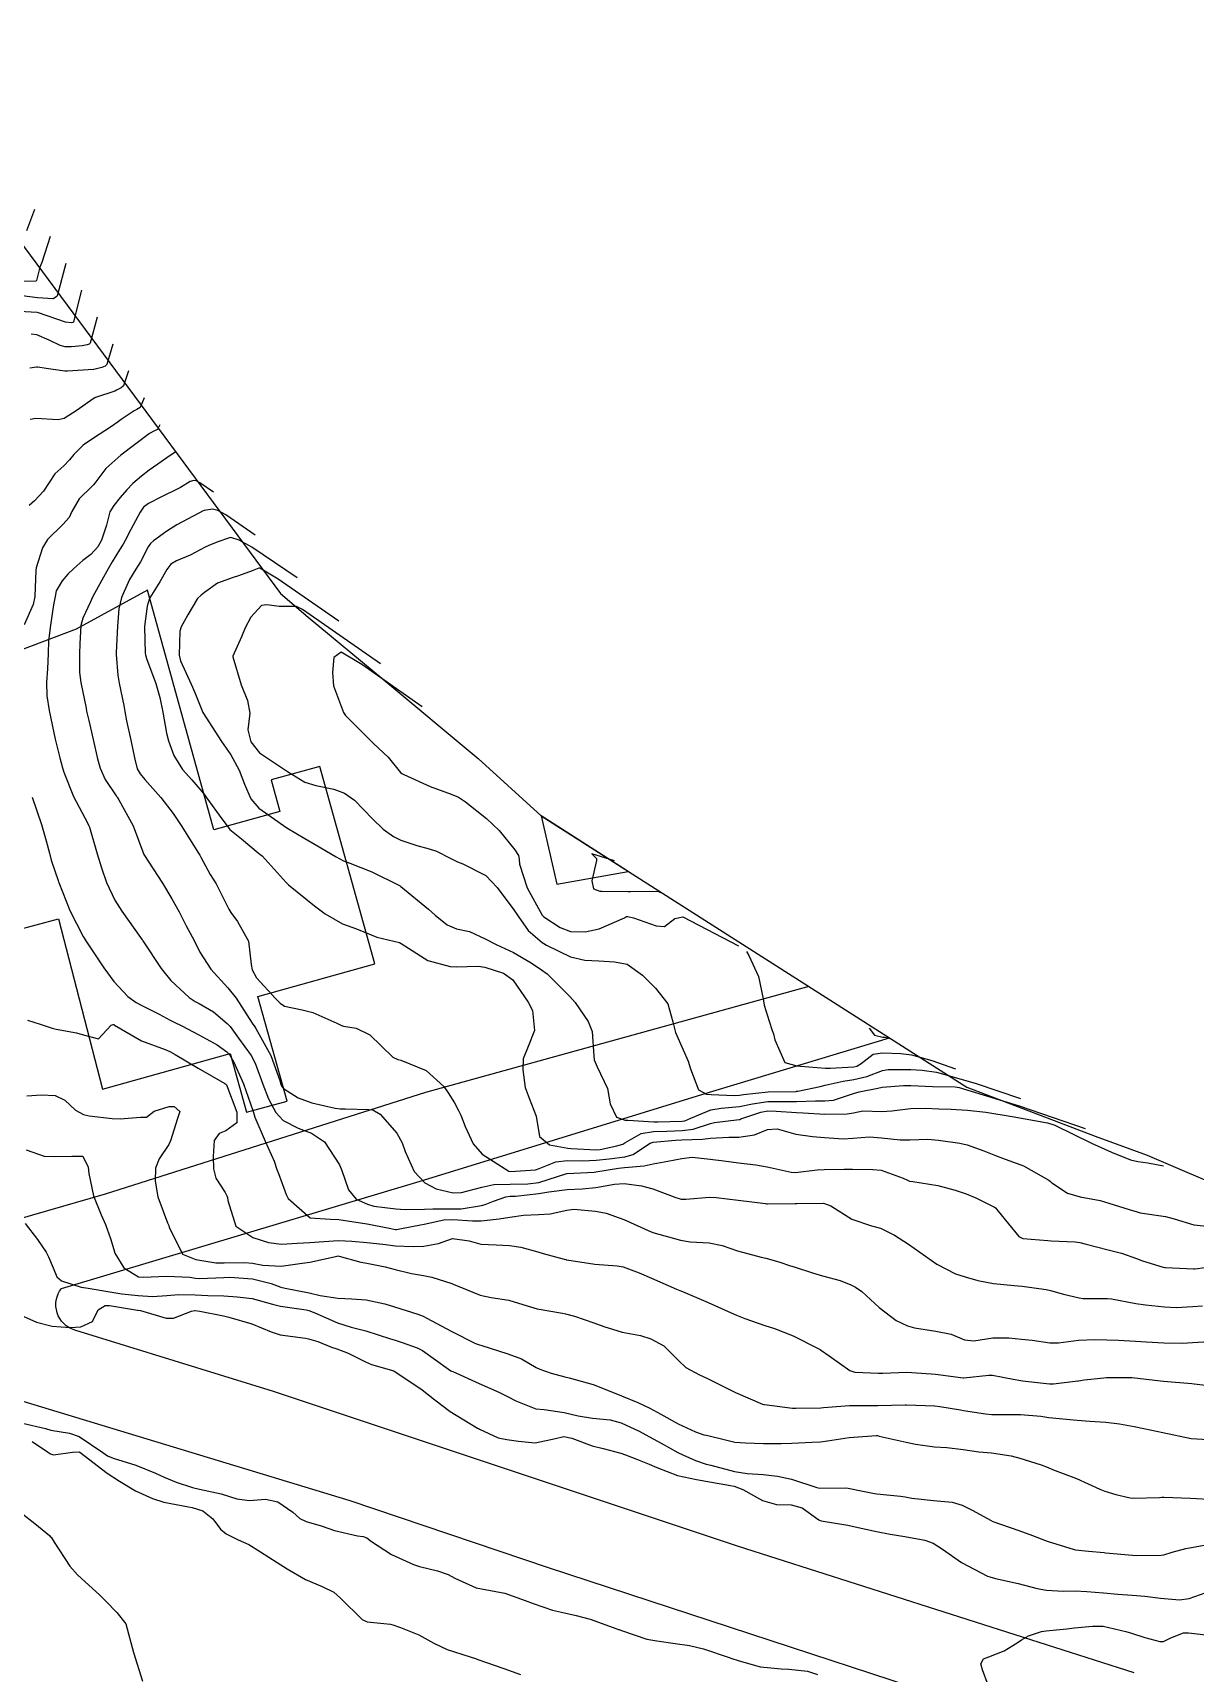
# Model space of a CAD drawing. Header units: metres. Extents: x 318500 to 325275, y 7408834 to 7428799.
# Drawn here: x 323422.7 to 323504.3, y 7421109.9 to 7421225 of the extents above; entities that cross this region are included whole.
import ezdxf

# ---------------------------------------------------------------- set-up
doc = ezdxf.new("R2010")
doc.units = ezdxf.units.M
doc.header["$MEASUREMENT"] = 0
for name, color, linetype in [('Area', 45, 'Continuous'), ('Curvas de Nivel 1m', 11, 'Continuous'), ('Curvas de Nivel 5m', 15, 'Continuous'), ('Edificações', 30, 'Continuous'), ('Vias Primárias', 230, 'Continuous')]:
    doc.layers.add(name, color=color, linetype=linetype)

msp = doc.modelspace()

# ---------------------------------------------------------------- linework, layer by layer
at = {"layer": 'Area'}
msp.add_lwpolyline([(323415.42, 7421225.57), (323420.38, 7421212.26), (323440.1, 7421185.63), (323442.04, 7421183.98), (323447.34, 7421179.59), (323453.96, 7421174.06), (323458.37, 7421170.03), (323488.24, 7421151.01), (323497.25, 7421147.57), (323500.9, 7421146.22), (323513.41, 7421140.87)], dxfattribs=at)
at = {"layer": 'Curvas de Nivel 1m', "flags": 128}
for points, elevation in [([(323422.84, 7421212.58), (323422.28, 7421211.09)], 783), ([(323423.94, 7421210.69), (323423.35, 7421208.86), (323423.2, 7421208.53), (323422.97, 7421207.6), (323422.92, 7421207.57), (323421.05, 7421207.53)], 782), ([(323425.03, 7421208.81), (323424.45, 7421206.6), (323424.4, 7421206.48), (323424.13, 7421206.33), (323423.03, 7421206.4), (323421.97, 7421206.52)], 781), ([(323427.23, 7421205.03), (323426.73, 7421203.21), (323426.67, 7421203.14), (323426.53, 7421203.08), (323426.18, 7421203.01), (323425.43, 7421202.96), (323424.99, 7421202.96), (323424.62, 7421203.05), (323423.87, 7421203.43), (323423, 7421203.8), (323422.59, 7421203.85)], 779), ([(323428.33, 7421203.14), (323427.9, 7421201.72), (323427.79, 7421201.6), (323427.55, 7421201.51), (323427, 7421201.36), (323426.97, 7421201.35), (323425.14, 7421201.24), (323424.97, 7421201.24), (323423.66, 7421201.43), (323423.06, 7421201.53), (323422.97, 7421201.53), (323422.51, 7421201.45)], 778), ([(323429.43, 7421201.26), (323429.07, 7421200.22), (323428.91, 7421200.07), (323428.59, 7421199.91), (323428.47, 7421199.85), (323427.12, 7421199.39), (323427, 7421199.33), (323426.94, 7421199.3), (323425.82, 7421198.5), (323424.92, 7421197.93), (323424.5, 7421197.83), (323422.92, 7421197.91), (323422.52, 7421197.84)], 777), ([(323430.53, 7421199.37), (323430.24, 7421198.7), (323430.02, 7421198.55), (323429.82, 7421198.46), (323428.92, 7421197.84), (323428.63, 7421197.65), (323428.23, 7421197.37), (323426.9, 7421196.5), (323426.24, 7421196.05), (323425.6, 7421195.4), (323425.28, 7421195.01), (323424.88, 7421194.61), (323424.26, 7421194.03), (323423.85, 7421193.43), (323423.46, 7421192.82), (323422.84, 7421192.14), (323422.46, 7421191.82)], 776), ([(323432.73, 7421195.59), (323432.7, 7421195.55), (323432.67, 7421195.53), (323432.36, 7421195.32), (323431.49, 7421194.71), (323430.87, 7421194.29), (323430.33, 7421193.88), (323429.74, 7421193.35), (323429.3, 7421192.91), (323428.85, 7421192.37), (323428.39, 7421191.82), (323428.11, 7421191.37), (323427.89, 7421190.44), (323427.53, 7421189.38), (323427.27, 7421188.91), (323426.79, 7421188.37), (323426.23, 7421187.95), (323425.58, 7421187.4), (323425.18, 7421187), (323424.77, 7421186.54), (323424.36, 7421185.82), (323424.27, 7421185.42), (323424.17, 7421184.85), (323423.95, 7421183.42), (323423.82, 7421182.31), (323423.78, 7421181.42), (323423.75, 7421180.35), (323423.68, 7421179.42), (323423.69, 7421178.45), (323423.86, 7421177.42), (323424.19, 7421175.86), (323424.28, 7421175.42), (323424.34, 7421175.14), (323424.6, 7421174.1), (323424.8, 7421173.41), (323424.9, 7421173.1), (323425.57, 7421171.4), (323426.54, 7421169.55), (323426.63, 7421169.39), (323426.68, 7421169.24), (323427.23, 7421167.38), (323427.52, 7421166.4), (323427.89, 7421165.37), (323428.47, 7421164.12), (323428.95, 7421163.35), (323430.27, 7421161.5), (323430.39, 7421161.33), (323430.41, 7421161.31), (323430.43, 7421161.27), (323431.71, 7421159.32), (323432.4, 7421158.49), (323433.69, 7421157.29), (323434.11, 7421157.02), (323434.38, 7421156.88), (323435.38, 7421156.28), (323436.36, 7421155.47), (323436.55, 7421155.25), (323437.15, 7421154.44), (323438.03, 7421153.23), (323438.32, 7421152.69), (323438.86, 7421151.22), (323439.25, 7421150.17), (323439.77, 7421149.21), (323440.27, 7421148.67), (323441.32, 7421148.13), (323442.26, 7421147.76), (323443.19, 7421147.16), (323444.23, 7421145.56), (323444.39, 7421145.15), (323444.87, 7421143.8), (323445.39, 7421143.13), (323446.19, 7421142.78), (323446.64, 7421142.66), (323448.19, 7421142.45), (323448.85, 7421142.42), (323450.19, 7421142.44), (323450.79, 7421142.46), (323452.19, 7421142.45), (323452.76, 7421142.46), (323454.2, 7421142.7), (323454.44, 7421142.76), (323455.03, 7421143), (323455.89, 7421143.31), (323456.2, 7421143.34), (323456.57, 7421143.35), (323458.21, 7421143.53), (323458.91, 7421143.65), (323460.21, 7421143.82), (323461.26, 7421143.87), (323462.21, 7421143.97), (323463.53, 7421144.2), (323464.21, 7421144.23), (323465.43, 7421144.08), (323466.21, 7421143.87), (323467.76, 7421143.28), (323468.2, 7421143.15), (323468.53, 7421143.15), (323470.2, 7421143.27), (323470.67, 7421143.26), (323472.2, 7421143.08), (323474.11, 7421142.84), (323474.2, 7421142.82), (323474.27, 7421142.82), (323476.2, 7421142.83), (323476.32, 7421142.84), (323478.2, 7421142.86), (323478.71, 7421142.68), (323480.19, 7421141.74), (323481.55, 7421141.28), (323482.18, 7421141.11), (323483.18, 7421140.62), (323484.16, 7421139.98), (323486.14, 7421138.59), (323487.46, 7421137.9), (323488.13, 7421137.68), (323489.02, 7421137.44), (323490.13, 7421137.21), (323491.56, 7421137.08), (323492.13, 7421137.03), (323493.82, 7421136.79), (323494.12, 7421136.72), (323495.04, 7421136.47), (323496.12, 7421136.21), (323496.38, 7421136.18), (323498.12, 7421136.18), (323498.39, 7421136.15), (323500.11, 7421135.82), (323500.78, 7421135.72), (323502.11, 7421135.58), (323502.93, 7421135.54), (323504.11, 7421135.6), (323504.79, 7421135.66)], 774), ([(323435.38, 7421192.75), (323434.44, 7421193.4), (323434.18, 7421193.55), (323434.01, 7421193.58), (323433.76, 7421193.51), (323433.07, 7421193.09), (323432.85, 7421192.97), (323431.75, 7421192.42), (323430.84, 7421191.96), (323430.49, 7421191.69), (323430.24, 7421191.34), (323429.6, 7421190.13), (323429.2, 7421189.35), (323429.05, 7421189.11), (323428.8, 7421188.7), (323428.29, 7421187.87), (323427.99, 7421187.37), (323427.56, 7421186.58), (323426.91, 7421185.39), (323426.75, 7421185.05), (323426.22, 7421183.91), (323426.09, 7421183.4), (323426.01, 7421182.1), (323425.98, 7421181.4), (323425.98, 7421180.1), (323426.07, 7421179.4), (323426.45, 7421177.6), (323426.49, 7421177.39), (323426.64, 7421176.72), (323426.94, 7421175.39), (323427.26, 7421174.04), (323427.44, 7421173.38), (323427.8, 7421172.59), (323428.57, 7421171.44), (323428.6, 7421171.39), (323428.63, 7421171.36), (323428.75, 7421171.17), (323429.75, 7421169.34), (323430.51, 7421167.33), (323431.8, 7421165.32), (323432.47, 7421164.21), (323432.98, 7421163.3), (323433.48, 7421162.33), (323434.03, 7421161.29), (323434.43, 7421160.48), (323435.21, 7421159.27), (323436.39, 7421157.96), (323436.97, 7421157.24), (323438.11, 7421155.48), (323438.28, 7421155.23), (323438.36, 7421155.11), (323439.42, 7421153.21), (323440.04, 7421151.46), (323440.12, 7421151.2), (323440.17, 7421151.08), (323440.3, 7421150.91), (323441.34, 7421150.24), (323442.29, 7421149.89), (323443.92, 7421149.52), (323444.28, 7421149.48), (323444.62, 7421149.48), (323446.28, 7421149.44), (323446.57, 7421149.4), (323447.08, 7421149.11), (323448.26, 7421147.76), (323448.62, 7421147.09), (323448.83, 7421146.49), (323449.47, 7421145.08), (323450.21, 7421144.28), (323451.01, 7421143.86), (323452.21, 7421143.58), (323452.78, 7421143.6), (323454.21, 7421143.99), (323455.05, 7421144.17), (323456.21, 7421144.2), (323457.45, 7421144.21), (323458.21, 7421144.32), (323460.19, 7421144.93), (323460.21, 7421144.94), (323462.09, 7421145.04), (323462.22, 7421145.06), (323463.8, 7421145.31), (323464.23, 7421145.36), (323465.6, 7421145.49), (323466.23, 7421145.62), (323467.28, 7421145.8), (323468.24, 7421146), (323468.98, 7421146.08), (323470.24, 7421145.95), (323471.2, 7421145.83), (323472.23, 7421145.69), (323473.44, 7421145.55), (323474.23, 7421145.41), (323475.92, 7421145.03), (323476.22, 7421145.01), (323477.74, 7421145.19), (323478.23, 7421145.23), (323479.65, 7421145.25), (323480.23, 7421145.25), (323481.65, 7421145.23), (323482.23, 7421145.17), (323483.79, 7421144.62), (323484.08, 7421144.47), (323484.22, 7421144.41), (323484.46, 7421144.37), (323486.22, 7421144.11), (323487.42, 7421143.78), (323488.21, 7421143.51), (323488.88, 7421143.23), (323490.2, 7421142.57), (323490.25, 7421142.53), (323490.44, 7421142.29), (323491.89, 7421140.51), (323492.17, 7421140.39), (323493.92, 7421140.24), (323494.17, 7421140.22), (323495.85, 7421140.14), (323496.17, 7421140.09), (323496.63, 7421139.98), (323498.16, 7421139.58), (323499.09, 7421139.35), (323500.16, 7421138.98), (323500.58, 7421138.82), (323502.03, 7421138.37), (323502.15, 7421138.34), (323502.18, 7421138.34), (323504.15, 7421138.25), (323504.25, 7421138.25), (323504.98, 7421138.34)], 773), ([(323438.31, 7421189.74), (323436.26, 7421191.15), (323435.69, 7421191.47), (323435.32, 7421191.55), (323434.74, 7421191.47), (323434.67, 7421191.45), (323434.35, 7421191.29), (323432.82, 7421190.45), (323432.12, 7421190.01), (323431.18, 7421189.33), (323430.98, 7421189.16), (323430.8, 7421188.91), (323430.26, 7421187.87), (323429.94, 7421187.34), (323429.5, 7421186.62), (323428.93, 7421185.36), (323428.74, 7421184.56), (323428.65, 7421183.36), (323428.56, 7421181.5), (323428.56, 7421181.36), (323428.68, 7421179.91), (323428.76, 7421179.36), (323429.09, 7421177.78), (323429.17, 7421177.35), (323429.29, 7421176.7), (323429.59, 7421175.35), (323429.84, 7421174.11), (323430.04, 7421173.34), (323430.24, 7421172.98), (323430.58, 7421172.58), (323431.69, 7421171.32), (323432.55, 7421170.2), (323433.17, 7421169.3), (323434.3, 7421167.49), (323434.43, 7421167.28), (323434.46, 7421167.23), (323434.51, 7421167.13), (323435.16, 7421165.93), (323435.57, 7421165.26), (323436.46, 7421163.49), (323436.6, 7421163.25), (323437.07, 7421162.62), (323437.84, 7421161.24), (323438.04, 7421159.61), (323438.11, 7421159.23), (323438.4, 7421158.66), (323439.74, 7421157.21), (323440.07, 7421156.9), (323440.37, 7421156.68), (323441.62, 7421156.43), (323442.37, 7421156.24), (323444.04, 7421155.48), (323444.36, 7421155.33), (323444.5, 7421155.29), (323445.41, 7421155.13), (323446.35, 7421154.67), (323447.97, 7421153.1), (323448.33, 7421152.95), (323448.53, 7421152.89), (323450.32, 7421152.17), (323451.54, 7421151.05), (323451.86, 7421150.61), (323452.29, 7421149.89), (323452.59, 7421149.35), (323452.75, 7421149.03), (323453.04, 7421148.25), (323453.62, 7421147.02), (323454.24, 7421146.3), (323456.12, 7421145.1), (323456.22, 7421145.08), (323457.98, 7421145.2), (323458.23, 7421145.29), (323459.4, 7421145.77), (323460.23, 7421145.86), (323461.31, 7421145.84), (323462.23, 7421145.87), (323463.16, 7421145.98), (323464.24, 7421146.12), (323464.84, 7421146.27), (323465.71, 7421146.86), (323466.03, 7421147.08), (323466.25, 7421147.13), (323467.8, 7421147.29), (323468.26, 7421147.31), (323469.71, 7421147.36), (323470.26, 7421147.41), (323471.55, 7421147.49), (323472.26, 7421147.49), (323473.36, 7421147.66), (323474.27, 7421148.04), (323474.94, 7421148.07), (323476.26, 7421147.69), (323477.42, 7421147.54), (323478.26, 7421147.46), (323479.56, 7421147.38), (323480.26, 7421147.41), (323481.41, 7421147.51), (323482.26, 7421147.45), (323483.57, 7421147.31), (323484.26, 7421147.3), (323485.52, 7421147.34), (323486.26, 7421147.29), (323487.76, 7421147.07), (323488.26, 7421146.95), (323489.43, 7421146.54), (323490.25, 7421146.21), (323490.74, 7421146.02), (323492.23, 7421145.48), (323494.01, 7421144.48), (323494.12, 7421144.39), (323494.22, 7421144.29), (323495.3, 7421143.56), (323496.21, 7421143.3), (323497.6, 7421143.04), (323498.21, 7421142.87), (323499.64, 7421142.41), (323500.2, 7421142.24), (323500.41, 7421142.19), (323502.19, 7421141.93), (323502.8, 7421141.76), (323504.18, 7421141.34), (323505.3, 7421141.22)], 772), ([(323441.25, 7421186.73), (323438.09, 7421188.9), (323437.2, 7421189.39), (323436.61, 7421189.56), (323436.52, 7421189.55), (323435.7, 7421189.27), (323435.06, 7421189.02), (323434.8, 7421188.89), (323433.75, 7421188.34), (323432.79, 7421187.94), (323432.4, 7421187.7), (323432.11, 7421187.32), (323431.63, 7421186.45), (323430.92, 7421185.33), (323430.87, 7421185.21), (323430.74, 7421184.76), (323430.55, 7421183.33), (323430.6, 7421181.44), (323430.61, 7421181.33), (323430.7, 7421181.08), (323431.35, 7421179.32), (323431.63, 7421178.35), (323431.83, 7421177.32), (323432.09, 7421175.85), (323432.23, 7421175.31), (323432.6, 7421174.27), (323433.21, 7421173.3), (323433.86, 7421172.57), (323434.57, 7421171.75), (323434.78, 7421171.48), (323434.92, 7421171.27), (323435.98, 7421169.83), (323436.41, 7421169.25), (323436.46, 7421169.18), (323436.54, 7421169.09), (323437.35, 7421168.42), (323438.52, 7421167.45), (323438.65, 7421167.35), (323438.8, 7421167.23), (323440.49, 7421165.36), (323440.66, 7421165.2), (323442.47, 7421163.72), (323443.22, 7421163.16), (323444.45, 7421162.45), (323445.43, 7421162.12), (323446.45, 7421161.7), (323446.86, 7421161.53), (323448.44, 7421161.16), (323448.55, 7421161.09), (323450.42, 7421159.88), (323452, 7421159.46), (323452.42, 7421159.45), (323453.96, 7421159.48), (323454.42, 7421159.42), (323455.73, 7421159), (323456.4, 7421158.54), (323457.47, 7421156.97), (323457.77, 7421156.37), (323457.92, 7421154.97), (323457.46, 7421153.86), (323457.12, 7421152.98), (323457.09, 7421152.21), (323457.26, 7421150.98), (323457.55, 7421150.23), (323458.03, 7421148.96), (323458.26, 7421147.53), (323458.96, 7421146.95), (323460.25, 7421146.71), (323460.49, 7421146.69), (323462.25, 7421146.61), (323462.52, 7421146.63), (323463.7, 7421146.89), (323464.12, 7421147.01), (323464.25, 7421147.1), (323465.39, 7421147.74), (323466.27, 7421147.88), (323467.19, 7421147.92), (323468.27, 7421147.96), (323469.04, 7421148.05), (323470.27, 7421148.46), (323470.54, 7421148.53), (323472.28, 7421148.73), (323472.31, 7421148.74), (323472.38, 7421148.77), (323473.8, 7421149.24), (323474.29, 7421149.33), (323474.86, 7421149.32), (323476.29, 7421149.23), (323476.77, 7421149.2), (323478.28, 7421149.11), (323479.84, 7421149.12), (323480.29, 7421149.2), (323480.96, 7421149.33), (323482.29, 7421149.3), (323482.99, 7421149.34), (323484.29, 7421149.5), (323485.37, 7421149.52), (323486.29, 7421149.48), (323487.16, 7421149.45), (323488.29, 7421149.38), (323489.59, 7421149.24), (323491.42, 7421148.95), (323493.91, 7421148.49), (323494.28, 7421148.39), (323494.43, 7421148.33), (323496.99, 7421147.08), (323498.4, 7421146.43), (323499.74, 7421145.9), (323500.24, 7421145.78), (323500.95, 7421145.68), (323502.05, 7421145.47)], 771), ([(323447.11, 7421180.7), (323441.64, 7421184.51), (323441.22, 7421184.72), (323440, 7421184.72), (323439.13, 7421184.84), (323438.75, 7421184.8), (323438, 7421183.97), (323437.62, 7421183.24), (323437.36, 7421182.6), (323436.75, 7421181.25), (323436.75, 7421181.2), (323437.33, 7421179.24), (323437.77, 7421178.13), (323437.93, 7421177.24), (323437.79, 7421176.08), (323438, 7421175.24), (323438.61, 7421174.45), (323440.52, 7421173.2), (323440.56, 7421173.17), (323440.59, 7421173.14), (323441.81, 7421172.41), (323442.58, 7421172.17), (323443.83, 7421171.9), (323444.58, 7421171.63), (323445.28, 7421171.14), (323446.55, 7421169.84), (323447.29, 7421169.11), (323448.02, 7421168.58), (323448.53, 7421168.34), (323449.65, 7421167.96), (323450.53, 7421167.72), (323451.03, 7421167.56), (323452.04, 7421167.05), (323452.52, 7421166.81), (323452.88, 7421166.67), (323454.5, 7421165.85), (323455.29, 7421165), (323456.47, 7421163.45), (323456.77, 7421162.99), (323457.47, 7421161.99), (323458.44, 7421161.15), (323458.56, 7421161.07), (323458.76, 7421160.96), (323460.43, 7421160.14), (323461.45, 7421159.9), (323462.42, 7421159.86), (323463.53, 7421159.79), (323464.42, 7421159.63), (323465.49, 7421158.86), (323466.4, 7421157.94), (323467.26, 7421156.84), (323467.63, 7421155.58), (323467.8, 7421154.84), (323468.34, 7421153.62), (323468.69, 7421152.82), (323468.85, 7421152.29), (323469.41, 7421150.81), (323469.99, 7421150.5), (323470.3, 7421150.49), (323471.93, 7421150.41), (323472.3, 7421150.43), (323472.58, 7421150.48), (323474.3, 7421150.66), (323476.28, 7421150.7), (323476.3, 7421150.71), (323476.4, 7421150.72), (323477.95, 7421151.05), (323478.31, 7421151.13), (323479.56, 7421151.42), (323480.31, 7421151.54), (323481.22, 7421151.75), (323482.32, 7421152.16), (323482.72, 7421152.24), (323484.32, 7421152.23), (323484.72, 7421152.21), (323485.12, 7421152.2), (323486.11, 7421152.06), (323488.84, 7421151.29), (323492.01, 7421150.2)], 769), ([(323450.04, 7421177.69), (323445.79, 7421180.66), (323444.34, 7421181.52), (323443.84, 7421181.16), (323443.74, 7421180.1), (323443.81, 7421179.16), (323444.52, 7421177.28), (323444.6, 7421177.15), (323444.65, 7421177.09), (323446.62, 7421175.12), (323447.65, 7421174.15), (323448.52, 7421173.09), (323448.6, 7421173.02), (323448.75, 7421172.94), (323450.59, 7421172.09), (323452.07, 7421171.56), (323452.57, 7421171.34), (323453.06, 7421171.03), (323454.55, 7421169.85), (323455.43, 7421169), (323456.53, 7421167.66), (323456.79, 7421167.25), (323456.83, 7421166.99), (323456.86, 7421166.64), (323457.4, 7421164.98), (323458.46, 7421163.07), (323458.57, 7421162.96), (323459.72, 7421162.21), (323460.45, 7421161.92), (323461.47, 7421161.9), (323462.45, 7421162.11), (323464.22, 7421162.88), (323464.37, 7421162.97), (323464.46, 7421162.98), (323464.87, 7421162.87), (323466.06, 7421162.46), (323466.45, 7421162.33), (323467.03, 7421162.27), (323467.77, 7421162.84), (323468.33, 7421162.96), (323472.22, 7421160.92)], 768), ([(323463.52, 7421166.89), (323461.93, 7421167.37), (323462.16, 7421167.15), (323462.27, 7421167.04), (323462.27, 7421166.91), (323461.93, 7421165.48), (323462.05, 7421164.91), (323462.49, 7421164.76), (323462.64, 7421164.76), (323464.49, 7421164.73), (323464.65, 7421164.72), (323466.49, 7421164.75), (323466.61, 7421164.73), (323466.76, 7421164.66)], 767), ([(323472.79, 7421160.53), (323472.96, 7421160.23), (323473.63, 7421158.76), (323473.95, 7421157.19), (323474.02, 7421156.75), (323474.37, 7421155.62), (323474.6, 7421154.98), (323474.69, 7421154.75), (323474.78, 7421154.32), (323475.47, 7421152.73), (323476.33, 7421152.5), (323476.58, 7421152.47), (323478.32, 7421152.33), (323478.67, 7421152.34), (323480.33, 7421152.43), (323480.52, 7421152.47), (323480.83, 7421152.66), (323481.67, 7421153.32), (323482.34, 7421153.41), (323483.61, 7421153.36), (323484.37, 7421153.26), (323485.79, 7421152.87), (323487.46, 7421152.29)], 768), ([(323422.35, 7421155.71), (323423.22, 7421155.43), (323424.07, 7421155.14), (323424.35, 7421155.07), (323425.78, 7421154.82), (323426.35, 7421154.65), (323427.32, 7421154.39), (323428.21, 7421155.36), (323428.36, 7421155.4), (323428.39, 7421155.39), (323428.45, 7421155.36), (323430.34, 7421154.26), (323432, 7421153.65), (323432.33, 7421153.51), (323432.69, 7421153.3), (323434.32, 7421152.33), (323436.19, 7421151.25), (323436.26, 7421151.21), (323436.3, 7421151.16), (323437.02, 7421149.24), (323437.02, 7421148.49), (323436.26, 7421147.93), (323435.78, 7421147.74), (323435.43, 7421147.26), (323435.36, 7421146.13), (323435.38, 7421145.26), (323435.56, 7421144.61), (323436.2, 7421143.61), (323436.33, 7421143.38), (323436.38, 7421143.25), (323436.4, 7421143.04), (323436.96, 7421141.24), (323438.16, 7421140.46), (323439.26, 7421140.1), (323440.15, 7421139.98), (323441.27, 7421140.06), (323442.15, 7421140.11), (323443.14, 7421140.17), (323444.16, 7421140.23), (323445.1, 7421140.2), (323446.15, 7421140.1), (323447.28, 7421139.98), (323448.15, 7421139.87), (323449.41, 7421139.82), (323450.15, 7421139.85), (323451.17, 7421140.04), (323452.16, 7421140.37), (323453.34, 7421140.21), (323454.15, 7421139.99), (323455.22, 7421139.93), (323456.15, 7421139.89), (323456.95, 7421139.78), (323458.15, 7421139.45), (323458.53, 7421139.33), (323460, 7421138.93), (323460.11, 7421138.9), (323460.14, 7421138.89), (323460.19, 7421138.88), (323462.14, 7421138.58), (323463.72, 7421138.47), (323464.14, 7421138.4), (323465.25, 7421137.98), (323466.13, 7421137.59), (323467.87, 7421136.83), (323468.12, 7421136.73), (323468.29, 7421136.66), (323470.11, 7421135.88), (323471.71, 7421135.16), (323472.09, 7421134.99), (323472.67, 7421134.76), (323474.08, 7421134.28), (323474.76, 7421134.06), (323476.07, 7421133.55), (323477.78, 7421132.69), (323477.95, 7421132.58), (323478.06, 7421132.51), (323478.6, 7421132.14), (323480.04, 7421131.11), (323480.38, 7421131), (323482.04, 7421130.93), (323482.35, 7421130.94), (323484.04, 7421131.01), (323485.74, 7421130.89), (323486.04, 7421130.86), (323487.99, 7421130.61), (323488.04, 7421130.61), (323489.78, 7421130.79), (323490.04, 7421130.79), (323491.49, 7421130.52), (323492.04, 7421130.41), (323492.16, 7421130.39), (323494.04, 7421130.18), (323494.33, 7421130.18), (323496.04, 7421130.39), (323496.09, 7421130.4), (323496.47, 7421130.45), (323497.87, 7421130.61), (323498.04, 7421130.62), (323499.82, 7421130.63), (323500.04, 7421130.61), (323502.04, 7421130.37), (323504.04, 7421130.2), (323504.2, 7421130.19), (323506.03, 7421129.96)], 776), ([(323481.39, 7421155.14), (323481.77, 7421154.65), (323482.36, 7421154.51), (323482.49, 7421154.5), (323482.58, 7421154.49), (323482.73, 7421154.45), (323482.91, 7421154.39)], 767), ([(323422.29, 7421150.4), (323423.33, 7421150.47), (323424.29, 7421150.42), (323424.97, 7421150.08), (323425.7, 7421149.39), (323426.28, 7421149.08), (323426.66, 7421148.99), (323428.27, 7421148.79), (323428.85, 7421148.77), (323430.27, 7421148.9), (323430.7, 7421148.9), (323431.23, 7421149.32), (323432.28, 7421149.65), (323432.62, 7421149.64), (323433.02, 7421149.29), (323432.83, 7421148.74), (323432.39, 7421147.3), (323432.36, 7421147.19), (323432.25, 7421146.97), (323431.57, 7421145.96), (323431.33, 7421145.31), (323431.3, 7421144.4), (323431.48, 7421143.31), (323432.17, 7421141.48), (323432.25, 7421141.3), (323432.29, 7421141.18), (323433.22, 7421139.29), (323434.14, 7421138.9), (323435.56, 7421138.68), (323436.13, 7421138.67), (323437.6, 7421138.7), (323438.13, 7421138.65), (323438.84, 7421138.51), (323440.13, 7421138.44), (323441.6, 7421138.64), (323442.14, 7421138.73), (323444.07, 7421139.15), (323444.13, 7421139.16), (323444.21, 7421139.15), (323445.72, 7421138.71), (323446.14, 7421138.64), (323447.43, 7421138.4), (323448.13, 7421138.21), (323449.28, 7421137.93), (323450.13, 7421137.78), (323450.72, 7421137.66), (323452.12, 7421137.21), (323452.25, 7421137.16), (323452.56, 7421137.03), (323454.11, 7421136.41), (323454.88, 7421136.23), (323456.11, 7421136.06), (323457.41, 7421135.66), (323458.1, 7421135.45), (323459.88, 7421135.14), (323460.09, 7421135.1), (323460.73, 7421134.92), (323462.08, 7421134.47), (323462.78, 7421134.2), (323464.07, 7421133.8), (323465.36, 7421133.57), (323466.07, 7421133.35), (323466.99, 7421132.84), (323468.05, 7421131.8), (323468.54, 7421131.32), (323469.48, 7421130.81), (323470.04, 7421130.55), (323470.52, 7421130.31), (323472.02, 7421129.57), (323473.9, 7421128.75), (323474.01, 7421128.72), (323474.04, 7421128.72), (323476.01, 7421128.48), (323476.26, 7421128.47), (323478.01, 7421128.5), (323478.18, 7421128.51), (323480.01, 7421128.67), (323481.99, 7421128.66), (323482.01, 7421128.66), (323483.93, 7421128.7), (323484.01, 7421128.7), (323485.97, 7421128.63), (323486.01, 7421128.63), (323486.36, 7421128.58), (323487.8, 7421128.36), (323488.01, 7421128.32), (323489.55, 7421128.08), (323490.01, 7421128.04), (323490.49, 7421128.04), (323492.01, 7421128.04), (323493.43, 7421127.91), (323494, 7421127.83), (323495.23, 7421127.69), (323496, 7421127.63), (323496.88, 7421127.56), (323498, 7421127.49), (323498.97, 7421127.38), (323500, 7421127.19), (323500.66, 7421127.05), (323501.99, 7421126.76), (323503.99, 7421126.35), (323505.99, 7421126.23)], 777), ([(323422.24, 7421146.59), (323423.5, 7421146.16), (323424.23, 7421146.14), (323425.46, 7421146.16), (323426.23, 7421146.16), (323426.59, 7421145.38), (323426.64, 7421144.95), (323426.96, 7421143.37), (323427.51, 7421142.04), (323427.81, 7421141.36), (323428.16, 7421140.38), (323428.39, 7421139.6), (323428.47, 7421139.36), (323429.1, 7421138.31), (323430.12, 7421137.7), (323430.46, 7421137.66), (323432.12, 7421137.73), (323433.74, 7421137.67), (323434.12, 7421137.59), (323434.41, 7421137.57), (323436.12, 7421137.64), (323436.54, 7421137.66), (323438.12, 7421137.54), (323439.44, 7421137.21), (323440.12, 7421136.97), (323440.41, 7421136.9), (323442.11, 7421136.57), (323442.88, 7421136.39), (323444.11, 7421136.19), (323445.1, 7421136.14), (323446.1, 7421136.08), (323447.4, 7421135.8), (323448.1, 7421135.58), (323449.73, 7421135.07), (323450.09, 7421134.94), (323450.35, 7421134.8), (323452.07, 7421133.87), (323453.78, 7421133.01), (323453.98, 7421132.93), (323454.06, 7421132.91), (323454.21, 7421132.86), (323456.05, 7421132.29), (323457, 7421131.93), (323458.04, 7421131.32), (323458.28, 7421131.2), (323459.09, 7421130.94), (323460.04, 7421130.68), (323460.35, 7421130.61), (323462.03, 7421130.13), (323463.27, 7421129.65), (323464.02, 7421129.33), (323465.16, 7421128.86), (323466, 7421128.48), (323466.78, 7421128.06), (323467.99, 7421127.37), (323469.22, 7421126.81), (323469.79, 7421126.61), (323469.98, 7421126.57), (323471.41, 7421126.22), (323471.97, 7421126.08), (323472.71, 7421126.03), (323473.97, 7421125.99), (323475.23, 7421125.99), (323475.97, 7421126.02), (323477.37, 7421126.09), (323477.97, 7421126.12), (323478.48, 7421126.18), (323479.98, 7421126.42), (323481.9, 7421126.55), (323481.99, 7421126.55), (323482.1, 7421126.52), (323483.98, 7421126.09), (323484.64, 7421125.94), (323485.98, 7421125.76), (323486.84, 7421125.71), (323487.98, 7421125.57), (323489.1, 7421125.42), (323489.97, 7421125.35), (323491.37, 7421125.12), (323491.97, 7421124.96), (323493.47, 7421124.49), (323493.96, 7421124.3), (323494.25, 7421124.18), (323495.95, 7421123.54), (323497.58, 7421122.79), (323497.93, 7421122.65), (323498.71, 7421122.42), (323499.7, 7421122.17), (323499.93, 7421122.15), (323501.76, 7421122.21), (323501.93, 7421122.22), (323502.08, 7421122.22), (323503.93, 7421122.15), (323505.66, 7421122.06)], 778), ([(323422.17, 7421141.44), (323423.04, 7421140.31), (323423.65, 7421139.42), (323423.82, 7421139.1), (323424.13, 7421138.33), (323424.39, 7421137.68), (323424.73, 7421137.4), (323426.11, 7421136.96), (323426.6, 7421136.89), (323428.11, 7421136.63), (323428.96, 7421136.49), (323430.11, 7421136.38), (323431.1, 7421136.32), (323432.11, 7421136.39), (323432.95, 7421136.45), (323434.11, 7421136.42), (323434.99, 7421136.39), (323436.11, 7421136.36), (323437.05, 7421136.29), (323438.1, 7421136.16), (323439.54, 7421135.76), (323440.1, 7421135.62), (323441.89, 7421135.38), (323442.09, 7421135.33), (323442.5, 7421135.16), (323444.08, 7421134.46), (323445.05, 7421134.16), (323446.07, 7421133.91), (323447.82, 7421133.34), (323448.06, 7421133.26), (323448.62, 7421133.08), (323449.69, 7421132.7), (323450.05, 7421132.51), (323451.87, 7421131.22), (323452.04, 7421131.1), (323452.08, 7421131.08), (323452.19, 7421131.04), (323454.03, 7421130.2), (323455.42, 7421129.59), (323456.01, 7421129.3), (323456.61, 7421128.98), (323458, 7421128.43), (323458.59, 7421128.37), (323460, 7421128.17), (323460.98, 7421127.94), (323461.99, 7421127.78), (323463.22, 7421127.66), (323463.99, 7421127.45), (323465.26, 7421126.86), (323465.73, 7421126.6), (323465.98, 7421126.47), (323466.79, 7421126.02), (323467.97, 7421125.37), (323468.33, 7421125.19), (323469.2, 7421124.81), (323469.96, 7421124.55), (323470.28, 7421124.47), (323471.95, 7421124.03), (323472.83, 7421123.88), (323473.95, 7421123.83), (323474.96, 7421123.71), (323475.94, 7421123.49), (323477.72, 7421122.91), (323477.93, 7421122.86), (323479.72, 7421122.88), (323479.93, 7421122.87), (323480.96, 7421122.65), (323481.77, 7421122.49), (323481.93, 7421122.46), (323483.6, 7421122.29), (323483.93, 7421122.24), (323484.38, 7421122.15), (323485.92, 7421122), (323487.23, 7421121.87), (323487.92, 7421121.67), (323488.66, 7421121.29), (323489.91, 7421120.61), (323490.08, 7421120.53), (323491.9, 7421119.89), (323492.86, 7421119.53), (323493.89, 7421119.15), (323495.78, 7421118.56), (323495.88, 7421118.54), (323496.79, 7421118.44), (323497.88, 7421118.34), (323497.98, 7421118.33), (323499.88, 7421118.15), (323500.13, 7421118.14), (323501.88, 7421118.15), (323502.07, 7421118.17), (323502.66, 7421118.36), (323503.61, 7421118.62), (323503.88, 7421118.67), (323505.3, 7421118.92)], 779), ([(323421.98, 7421127.43), (323423.6, 7421127.04), (323423.98, 7421126.93), (323425.29, 7421126.71), (323425.97, 7421126.49), (323427.63, 7421125.36), (323427.96, 7421125.13), (323428.34, 7421124.97), (323429.95, 7421124.48), (323431.33, 7421123.92), (323431.94, 7421123.64), (323432.76, 7421123.29), (323433.92, 7421122.9), (323434.4, 7421122.79), (323435.92, 7421122.47), (323437.03, 7421122.12), (323437.91, 7421121.99), (323439.03, 7421122.09), (323439.91, 7421121.89), (323440.96, 7421121.18), (323441.45, 7421120.73), (323441.89, 7421120.51), (323442.94, 7421120.21), (323443.89, 7421119.89), (323445.49, 7421119.52), (323445.88, 7421119.46), (323446.14, 7421119.37), (323446.48, 7421119.11), (323447.87, 7421118.2), (323449.42, 7421117.51), (323449.85, 7421117.37), (323451.11, 7421117.05), (323451.85, 7421116.8), (323452.33, 7421116.55), (323453.83, 7421115.86), (323455.19, 7421115.62), (323455.83, 7421115.49), (323457.25, 7421114.97), (323457.82, 7421114.76), (323459.18, 7421114.31), (323459.81, 7421114.15), (323460.83, 7421113.93), (323461.81, 7421113.67), (323463.7, 7421112.98), (323463.8, 7421112.95), (323463.86, 7421112.94), (323464.01, 7421112.88), (323465.79, 7421112.27), (323466.49, 7421112.14), (323467.79, 7421111.97), (323468.78, 7421111.81), (323469.78, 7421111.58), (323471.58, 7421110.97), (323471.77, 7421110.9), (323472.21, 7421110.77), (323473.42, 7421110.41), (323473.77, 7421110.33), (323475.21, 7421110.17), (323475.76, 7421110.15), (323477.07, 7421110.01), (323477.76, 7421109.79)], 781), ([(323422.67, 7421126.14), (323423.75, 7421125.41), (323423.96, 7421125.26), (323424.16, 7421125.2), (323425.5, 7421125.39), (323425.96, 7421125.41), (323426.02, 7421125.38), (323427.94, 7421123.91), (323428.8, 7421123.35), (323429.92, 7421122.68), (323431.1, 7421122.13), (323431.91, 7421121.87), (323433.64, 7421121.55), (323433.9, 7421121.5), (323434.63, 7421121.27), (323435.34, 7421120.71), (323435.89, 7421119.98), (323436.29, 7421119.65), (323437.13, 7421119.23), (323437.88, 7421118.9), (323438.68, 7421118.4), (323439.86, 7421117.65), (323440.56, 7421117.19), (323441.84, 7421116.46), (323443.02, 7421115.97), (323443.83, 7421115.55), (323444.3, 7421115.14), (323445.81, 7421113.65), (323446.17, 7421113.48), (323447.8, 7421113.31), (323447.98, 7421113.27), (323448.51, 7421113.08), (323449.79, 7421112.56), (323450.85, 7421111.98), (323451.78, 7421111.53), (323453.4, 7421111.02), (323453.77, 7421110.9), (323453.93, 7421110.84), (323455.76, 7421110.2), (323456.94, 7421109.78)], 782), ([(323421.9, 7421121.13), (323422.86, 7421120.39), (323423.88, 7421119.54), (323423.94, 7421119.47), (323423.99, 7421119.41), (323424.21, 7421119.06), (323425.31, 7421117.39), (323425.84, 7421116.77), (323427.41, 7421115.36), (323427.82, 7421114.95), (323428.6, 7421114.14), (323429.23, 7421113.34), (323429.77, 7421111.33), (323430.41, 7421109.32)], 783), ([(323489.75, 7421109.03), (323489.34, 7421110.11), (323489.23, 7421110.54), (323489.42, 7421110.89), (323489.78, 7421111.02), (323490.86, 7421111.44), (323491.79, 7421112.01), (323492.09, 7421112.21), (323492.57, 7421112.5), (323493.49, 7421112.8), (323493.81, 7421112.84), (323495.27, 7421112.99), (323495.81, 7421113.05), (323497.07, 7421113.18), (323497.81, 7421113.17), (323499.4, 7421112.81), (323499.8, 7421112.68), (323500.73, 7421112.39), (323501.8, 7421112.1), (323502.05, 7421112.11), (323502.56, 7421112.36), (323503.46, 7421112.7), (323503.81, 7421112.71), (323505.62, 7421112.5)], 781)]:
    msp.add_lwpolyline(points, dxfattribs=dict(at, elevation=elevation))
at = {"layer": 'Curvas de Nivel 5m', "flags": 128}
for points, elevation in [([(323426.13, 7421206.92), (323425.57, 7421204.7), (323425.56, 7421204.67), (323425.51, 7421204.66), (323425.4, 7421204.63), (323425.01, 7421204.68), (323423.12, 7421205.34), (323423.02, 7421205.36), (323421.36, 7421205.46)], 780), ([(323431.63, 7421197.48), (323431.45, 7421197.16), (323431.21, 7421197.03), (323430.91, 7421196.88), (323428.89, 7421195.36), (323427.83, 7421194.42), (323427.06, 7421193.39), (323426.97, 7421193.27), (323426.86, 7421193.16), (323425.96, 7421192.28), (323425.45, 7421191.4), (323425.26, 7421190.97), (323424.82, 7421190.48), (323423.75, 7421189.43), (323423.39, 7421188.84), (323422.94, 7421187.44), (323422.93, 7421187.29), (323422.85, 7421185.44), (323422.74, 7421184.86), (323422.1, 7421183.45)], 775), ([(323444.18, 7421183.71), (323439.92, 7421186.64), (323438.65, 7421187.41), (323438.58, 7421187.43), (323438.11, 7421187.24), (323437.15, 7421186.87), (323436.77, 7421186.77), (323435.67, 7421186.36), (323434.76, 7421185.72), (323434.52, 7421185.52), (323434.27, 7421185.29), (323433.58, 7421184.14), (323433.12, 7421183.3), (323433.03, 7421183), (323432.98, 7421181.31), (323433.08, 7421180.92), (323433.82, 7421179.29), (323434.08, 7421178.7), (323434.65, 7421177.28), (323435.95, 7421175.26), (323436.61, 7421174.31), (323437.19, 7421173.24), (323437.57, 7421172.25), (323438, 7421171.24), (323438.56, 7421170.57), (323440.54, 7421169.2), (323441.81, 7421168.46), (323442.53, 7421168.03), (323444, 7421167.16), (323444.52, 7421166.87), (323444.95, 7421166.71), (323446.5, 7421166.1), (323448.43, 7421165.15), (323448.49, 7421165.12), (323448.54, 7421165.09), (323450.47, 7421163.49), (323450.94, 7421163.06), (323451.78, 7421162.38), (323452.45, 7421162.12), (323453.36, 7421161.93), (323454.44, 7421161.41), (323455.22, 7421161), (323456.43, 7421160.46), (323457.67, 7421159.72), (323458.41, 7421159.23), (323458.8, 7421158.95), (323460.39, 7421157.37), (323460.77, 7421156.93), (323461.68, 7421155.61), (323461.96, 7421154.91), (323462.07, 7421153.18), (323462.1, 7421152.91), (323462.32, 7421152.43), (323463.04, 7421150.9), (323463.23, 7421149.84), (323463.66, 7421148.89), (323464.28, 7421148.69), (323464.47, 7421148.68), (323466.28, 7421148.57), (323466.56, 7421148.56), (323468.28, 7421148.61), (323468.46, 7421148.64), (323468.89, 7421148.82), (323470.29, 7421149.41), (323471.01, 7421149.52), (323472.29, 7421149.65), (323473.21, 7421149.84), (323474.29, 7421149.99), (323475.56, 7421150), (323476.29, 7421149.99), (323477.64, 7421150.04), (323478.29, 7421150.04), (323478.89, 7421150.09), (323480.3, 7421150.56), (323480.69, 7421150.66), (323482.01, 7421150.94), (323482.31, 7421151), (323483.8, 7421151.12), (323484.31, 7421151.12), (323485.85, 7421151.05), (323487.42, 7421151.02), (323487.71, 7421150.97), (323491.91, 7421149.7), (323496.56, 7421148.1)], 770), ([(323422.66, 7421171.35), (323423.31, 7421169.43), (323423.66, 7421168.29), (323423.88, 7421167.42), (323424.01, 7421166.92), (323424.49, 7421165.5), (323424.52, 7421165.41), (323424.54, 7421165.36), (323425.3, 7421163.4), (323426.24, 7421161.58), (323426.36, 7421161.39), (323426.43, 7421161.27), (323427.19, 7421160.15), (323427.7, 7421159.37), (323428.4, 7421158.41), (323429.37, 7421157.35), (323429.97, 7421156.93), (323430.37, 7421156.73), (323431.57, 7421156.12), (323432.36, 7421155.71), (323432.63, 7421155.57), (323433.16, 7421155.3), (323434.35, 7421154.68), (323435.64, 7421153.96), (323436.33, 7421153.49), (323436.54, 7421153.25), (323436.82, 7421152.75), (323437.5, 7421151.24), (323438.16, 7421149.36), (323438.19, 7421149.23), (323438.28, 7421148.9), (323439.01, 7421147.22), (323439.64, 7421145.8), (323439.84, 7421145.21), (323439.94, 7421144.93), (323440.21, 7421144.24), (323440.48, 7421143.47), (323440.63, 7421143.19), (323442.18, 7421141.84), (323443.6, 7421141.73), (323444.18, 7421141.71), (323445.84, 7421141.46), (323446.17, 7421141.4), (323447.72, 7421141.1), (323448.17, 7421141.02), (323448.24, 7421141.02), (323448.57, 7421141.09), (323449.91, 7421141.33), (323450.17, 7421141.38), (323451.54, 7421141.69), (323452.18, 7421141.71), (323453.57, 7421141.63), (323454.18, 7421141.63), (323455.43, 7421141.75), (323456.18, 7421141.88), (323457.15, 7421142.01), (323458.19, 7421142.06), (323459.02, 7421142.11), (323460.19, 7421142.37), (323460.68, 7421142.44), (323462.19, 7421142.3), (323462.94, 7421142.15), (323464.18, 7421141.72), (323466.1, 7421140.85), (323466.17, 7421140.82), (323466.21, 7421140.81), (323468.16, 7421140.26), (323468.84, 7421140.14), (323470.16, 7421140.08), (323471.07, 7421139.88), (323472.15, 7421139.51), (323473.82, 7421139.08), (323474.14, 7421139), (323475.05, 7421138.74), (323475.88, 7421138.47), (323476.14, 7421138.38), (323477.41, 7421137.98), (323478.13, 7421137.77), (323479.37, 7421137.43), (323480.12, 7421137.13), (323480.43, 7421136.97), (323480.88, 7421136.66), (323482.1, 7421135.53), (323483.29, 7421134.62), (323484.08, 7421134.25), (323484.57, 7421134.12), (323486.08, 7421133.88), (323487.16, 7421133.66), (323488.08, 7421133.28), (323488.73, 7421133.21), (323490.08, 7421133.4), (323491.19, 7421133.41), (323492.08, 7421133.32), (323492.83, 7421133.25), (323494.08, 7421133.06), (323494.67, 7421133.06), (323496.08, 7421133.24), (323497.22, 7421133.29), (323498.08, 7421133.27), (323498.9, 7421133.24), (323500.08, 7421133.18), (323500.82, 7421133.13), (323502.08, 7421133.06), (323503.39, 7421133.04), (323504.08, 7421133.07), (323504.87, 7421133.13)], 775), ([(323422.08, 7421134.9), (323422.98, 7421134.52), (323424.07, 7421134.23), (323425.33, 7421134.13), (323426.07, 7421134.19), (323426.9, 7421134.55), (323427.3, 7421135.37), (323427.79, 7421135.67), (323428.09, 7421135.67), (323430.06, 7421135.36), (323430.09, 7421135.36), (323430.26, 7421135.33), (323432.08, 7421134.78), (323432.58, 7421134.8), (323433.84, 7421135.28), (323434.05, 7421135.32), (323434.09, 7421135.32), (323434.44, 7421135.27), (323436.09, 7421134.95), (323436.46, 7421134.87), (323438.08, 7421134.4), (323439.43, 7421133.84), (323440.07, 7421133.63), (323441.85, 7421133.38), (323442.06, 7421133.35), (323442.72, 7421133.16), (323443.67, 7421132.76), (323444.05, 7421132.63), (323444.85, 7421132.34), (323446.05, 7421131.72), (323446.47, 7421131.54), (323448.04, 7421131.09), (323450.02, 7421129.76), (323450.92, 7421129.05), (323452, 7421128.23), (323453.92, 7421127.07), (323453.98, 7421127.05), (323454.06, 7421127.01), (323455.37, 7421126.39), (323455.97, 7421126.28), (323456.79, 7421126.16), (323457.97, 7421126.05), (323459.38, 7421126.34), (323459.98, 7421126.49), (323460.53, 7421126.37), (323461.97, 7421125.84), (323462.72, 7421125.65), (323463.96, 7421125.32), (323464.29, 7421125.2), (323465.15, 7421124.86), (323465.96, 7421124.54), (323466.49, 7421124.31), (323467.94, 7421123.75), (323469.29, 7421123.46), (323469.94, 7421123.36), (323471.66, 7421123.05), (323471.93, 7421122.99), (323472.54, 7421122.76), (323473.92, 7421122), (323474.89, 7421121.71), (323475.92, 7421121.68), (323476.69, 7421121.48), (323477.8, 7421120.69), (323477.91, 7421120.61), (323478.02, 7421120.57), (323479.9, 7421120.26), (323480.41, 7421120.15), (323481.9, 7421119.82), (323482.88, 7421119.64), (323483.89, 7421119.46), (323485.29, 7421119.2), (323485.89, 7421119), (323486.55, 7421118.58), (323487.87, 7421117.64), (323489.69, 7421116.69), (323489.85, 7421116.63), (323490.25, 7421116.53), (323491.85, 7421116.16), (323493.18, 7421115.82), (323493.84, 7421115.71), (323495.02, 7421115.64), (323495.84, 7421115.65), (323496.66, 7421115.62), (323497.84, 7421115.52), (323498.85, 7421115.43), (323499.84, 7421115.34), (323500.73, 7421115.28), (323501.84, 7421115.15), (323503.17, 7421115.02), (323503.84, 7421115.11), (323505.05, 7421115.54)], 780)]:
    msp.add_lwpolyline(points, dxfattribs=dict(at, elevation=elevation))
at = {"layer": 'Edificações'}
for points in [[(323419.37, 7421180.73), (323419.81, 7421179.51), (323416.83, 7421178.74), (323418.08, 7421173.89), (323421.15, 7421174.69), (323422.02, 7421171.34), (323419.14, 7421170.6), (323421.37, 7421161.98), (323424.51, 7421162.8), (323427.6, 7421150.87), (323436.57, 7421153.36), (323437.7, 7421149.24), (323440.55, 7421150.02), (323438.51, 7421157.37), (323446.71, 7421159.65), (323442.86, 7421173.51), (323439.43, 7421172.56), (323440.05, 7421170.35), (323435.42, 7421169.06), (323430.75, 7421185.88), (323425.75, 7421183.13)], [(323458.37, 7421170.03), (323459.49, 7421165.25), (323464.49, 7421166.13)]]:
    msp.add_lwpolyline(points, close=True, dxfattribs=at)
at = {"layer": 'Vias Primárias'}
for points in [[(323715.64, 7420145.55, 0), (323709.04, 7420132.94)], [(323831.09, 7420001.79, 0), (323833.84, 7420008.44, 0.220888)], [(323205.07, 7420933.77, 0), (323207.3, 7420931.93, 0.020742), (323210.31, 7420929.65), (323213.33, 7420928.87), (323214.56, 7420929.48), (323216.06, 7420926.78), (323213.87, 7420925.31), (323213.87, 7420924.56), (323218.07, 7420917.64), (323222.11, 7420910.97), (323227.38, 7420903.13), (323230.22, 7420898.98, 0.38291), (323236.45, 7420897.46), (323249.5, 7420903.93), (323257.59, 7420907.84)], [(323477.17, 7421158.06), (323450.26, 7421150.62), (323427.8, 7421143.48), (323416.52, 7421140.23, -0.097979), (323408.95, 7421139.58), (323391.83, 7421144.34), (323383.01, 7421146.95, -0.115708), (323377.31, 7421150.19, -0.20722), (323375.22, 7421154.95), (323373.12, 7421171.92), (323372.62, 7421179.52, -0.181146), (323373.48, 7421182.4), (323382.8, 7421190.49), (323391.97, 7421196.77), (323399.4, 7421201.25), (323420.58, 7421212)], [(323500, 7421103.8), (323458.9, 7421117.26), (323444.98, 7421121.97), (323416.47, 7421130.62), (323393.79, 7421137.28), (323379.99, 7421141.26, -0.166856), (323371.23, 7421147.4, -0.123935), (323368.23, 7421154.87), (323365.37, 7421178.65), (323364.71, 7421182.18, 0.47164), (323362.35, 7421183.49), (323343.58, 7421177.27)], [(323500, 7421109.9), (323472.16, 7421118.8), (323439.6, 7421129.65), (323425.65, 7421133.95, -0.523279), (323424.72, 7421136.88), (323450.12, 7421144.47), (323469.66, 7421150.48), (323482.81, 7421154.46)]]:
    msp.add_lwpolyline(points, format="xyb", dxfattribs=at)

doc.saveas('drawing.dxf')
